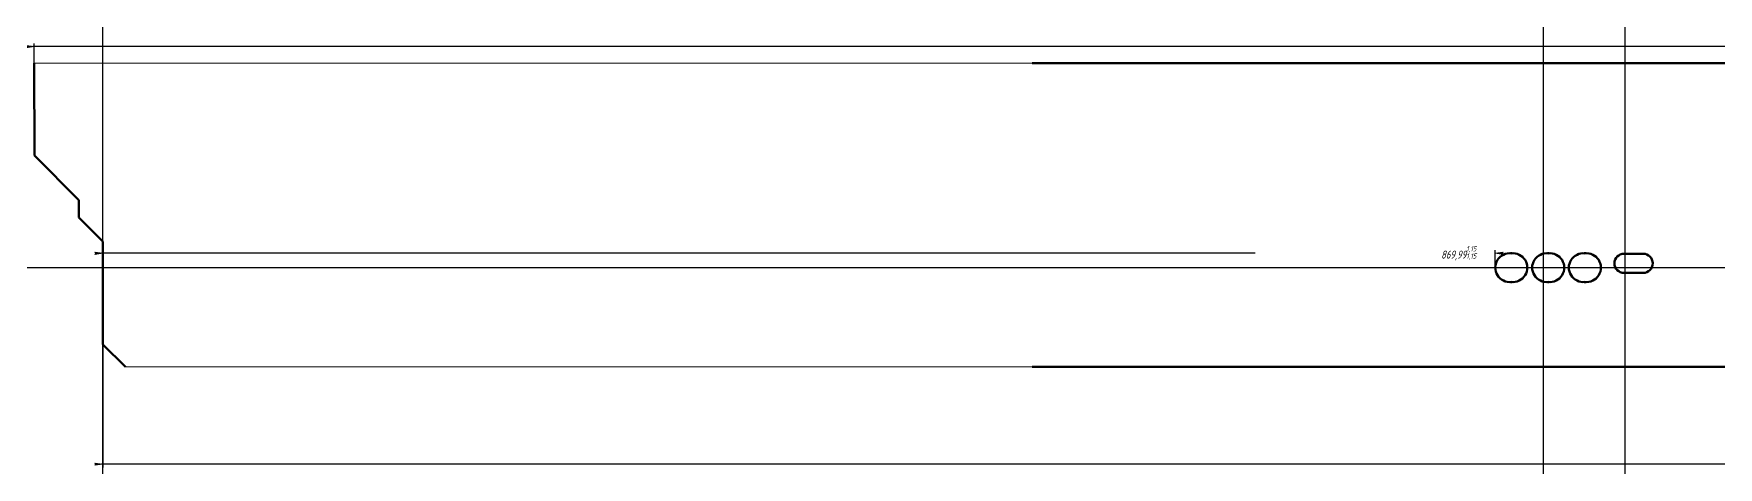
# Model space of a CAD drawing. Header units: millimetres. Extents: x -101 to 2004, y -119 to 153.
# Drawn here: x -101 to 952, y -119 to 153 of the extents above; entities that cross this region are included whole.
import ezdxf

# ---------------------------------------------------------------- set-up
doc = ezdxf.new("R2010")
doc.units = ezdxf.units.MM
doc.linetypes.add('K5LT_BASIC', pattern=[0])
doc.linetypes.add('K5LT_THIN', pattern=[0])
doc.styles.add('KDIMTEXTSTYLE', font='GOST_AU.SHX', dxfattribs={"width": 0.96, "oblique": 15, "height": 5})
doc.dimstyles.new('KDIMSTYLE (1.00)', dxfattribs={"dimtxt": 5, "dimasz": 1, "dimexe": 2, "dimexo": 0, "dimgap": 1, "dimtad": 1, "dimtxsty": 'KDIMTEXTSTYLE', "dimsah": 1, "dimcen": 0, "dimdle": 1, "dimadec": 0, "dimazin": 0, "dimtfac": 0.667, "dimtmove": 0, "dimatfit": 3, "dimfxl": 1, "dimtvp": 1, "dimtolj": 1, "dimtzin": 0, "dimarcsym": 0})

# ---------------------------------------------------------------- blocks, each defined once
blk = doc.blocks.new('KDIMARROW_01')
blk.add_hatch(color=0).paths.add_polyline_path([(-5, -0.6582624912261956), (0, 0), (-5, 0.658262491226197), (-4.5, 6e-16)])
at = {"color": 0, "linetype": 'K5LT_THIN', "lineweight": 18}
for p, q in [((-4.5, 6e-16), (-5, 0.658262491226197)), ((-5, 0.658262491226197), (0, 0)), ((0, 0), (-5, -0.6582624912261956)), ((-5, -0.6582624912261956), (-4.5, 6e-16)), ((0, 0), (-1, 0))]:
    blk.add_line(p, q, dxfattribs=at)

msp = doc.modelspace()

# ---------------------------------------------------------------- linework, layer by layer
at = {"color": 5, "linetype": 'K5LT_BASIC', "lineweight": 60, "true_color": 0x0000ff}
for p, q in [((-100.8416666666666, 134.1729166666667), (-100.6916666666667, 76.32291666666674)), ((522.753830042855, 134.1729166666667), (2003.93693546782, 134.1729166666667)), ((-72.84166666666667, 48.47291666666667), (-100.6916666666667, 76.32291666666674)), ((-72.84166666666667, 48.47291666666667), (-72.84166666666667, 37.47291666666667)), ((-72.84166666666667, 37.47291666666667), (-57.84166666666667, 22.47291666666667)), ((-57.84166666666667, 22.47291666666667), (-57.84166666666667, -41.82708333333333)), ((892.6535945737567, 14.88833885832517), (904.5788649271246, 14.88833885832517)), ((892.6535945737567, 2.88833885832517), (904.5788649271246, 2.88833885832517)), ((-57.84166666666667, -41.82708333333333), (-43.84166666666667, -55.82708333333333)), ((522.7538300428552, -55.82708333333333), (1893.158333333333, -55.82708333333333))]:
    msp.add_line(p, q, dxfattribs=at)
at = {"color": 9, "true_color": 0xdca5c1}
for p, direction in [((-57.84166666666668, 6.172916666663541), (6.123233995736766e-17, 1)), ((842.2486512870807, 6.172916666663541), (6.123233995736766e-17, 1)), ((893.2486512870807, 6.172916666663538), (6.123233995736766e-17, 1)), ((865.1583333333333, 6.172916666663541), (1, 0))]:
    msp.add_xline(p, direction, dxfattribs=at)
at = {"color": 5, "linetype": 'K5LT_BASIC', "true_color": 0x0000ff, "const_width": 0.6}
for points in [[(522.753830042855, 134.1729166666667), (-100.8416666666666, 134.1729166666667)], [(-43.84166666666667, -55.82708333333333), (522.7538300428552, -55.82708333333333)]]:
    msp.add_lwpolyline(points, dxfattribs=at)
at = {"color": 5, "linetype": 'K5LT_BASIC', "lineweight": 60, "true_color": 0x0000ff}
for centre, radius, start, end in [((821.1503190011247, 6.172916666666678), 8.999999999999988, 83.52532030917385, 276.4746796908262), ((822.1583333333333, 6.172916666672057), 8.999999999994637, 86.74595201406055, 93.21028872556641), ((823.180073173882, 6.172916666666865), 9.00000000000018, 263.4813482892413, 96.51865171075808), ((844.2406369548722, 6.172916666666678), 8.999999999999988, 83.52532030917385, 276.4746796908262), ((845.2486512870807, 6.172916666672057), 8.999999999994637, 86.74595201406055, 93.21028872556641), ((846.2703911276294, 6.172916666666865), 9.00000000000018, 263.4813482892413, 96.51865171075808), ((867.1503190011247, 6.172916666666678), 8.999999999999988, 83.52532030917385, 276.4746796908262), ((868.1583333333333, 6.172916666672057), 8.999999999994637, 86.74595201406055, 93.21028872556641), ((869.180073173882, 6.172916666666865), 9.00000000000018, 263.4813482892413, 96.51865171075808), ((892.6535945737567, 8.88833885832517), 6.000000000000004, 90, 270), ((904.5788649271246, 8.888338858325174), 6.000000000000005, 270, 90), ((898.5788649271246, 8.888338858320472), 5.999999999995306, 270, 270.7588895689474), ((822.1583333333333, 6.172916666661307), 8.999999999994639, 266.7897112744336, 273.2540479859395), ((845.2486512870807, 6.172916666661307), 8.999999999994639, 266.7897112744336, 273.2540479859395), ((868.1583333333333, 6.172916666661307), 8.999999999994639, 266.7897112744336, 273.2540479859395)]:
    msp.add_arc(centre, radius, start, end, dxfattribs=at)

# ---------------------------------------------------------------- dimensions: what is measured, and where the dimension line sits
at = {"color": 7}
for base, p1, p2, location, override in [((-100.7666666666667, 144.486954958455), (2003.93693546782, 134.1729166666667), (-100.7666666666667, 105.2479166666667), (1922.233333333333, 144.486954958455), {"dimexo": 0, "dimpost": '\\H5.0;\\W0.965;\\Q15;<>\\H0.65x;\\S2,2^ 2,2;\\H1.5x;', "dimblk1": 'KDIMARROW_01', "dimblk2": 'KDIMARROW_01', "dimse1": 0, "dimse2": 0, "dimclrt": 7, "dimtolj": 1}), ((-57.84166666666668, 15.15879318354112), (812.1503190011247, 6.172916666666679), (-57.84166666666668, 6.172916666663541), (789.3496960610612, 15.15879318354112), {"dimexo": 0, "dimpost": '\\H5.0;\\W0.965;\\Q15;<>\\H0.65x;\\S1,15^ 1,15;\\H1.5x;', "dimblk1": 'KDIMARROW_01', "dimblk2": 'KDIMARROW_01', "dimse1": 0, "dimse2": 0, "dimclrt": 7, "dimtolj": 1}), ((-57.84166666666667, -116.8149663647243), (1907.158333333333, -41.82708333333333), (-57.84166666666667, -41.82708333333333), (1921.643852742513, -116.8149663647243), {"dimexo": 0, "dimpost": '\\H5.0;\\W0.965;\\Q15;<>\\H0.65x;\\S1,85^ 1,85;\\H1.5x;', "dimblk1": 'KDIMARROW_01', "dimblk2": 'KDIMARROW_01', "dimse1": 0, "dimse2": 0, "dimclrt": 7, "dimtolj": 1})]:
    msp.add_linear_dim(base=base, p1=p1, p2=p2, location=location, dimstyle='KDIMSTYLE (1.00)', override=override, dxfattribs=at).render()

doc.saveas('drawing.dxf')
